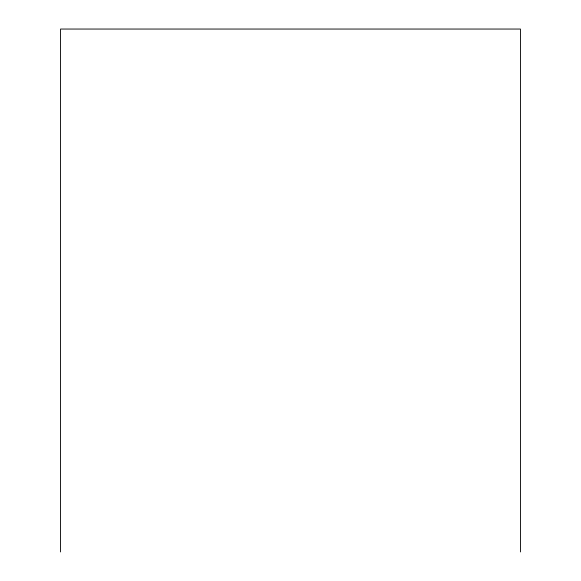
<?xml version="1.0" encoding="UTF-8"?>
<svg xmlns="http://www.w3.org/2000/svg" width="581" height="581" viewBox="0 0 581 581"><rect width="100%" height="100%" fill="white"/><g stroke="black" fill="none" stroke-linecap="round" stroke-linejoin="round"><path stroke-width="0.87" d="M520.438 551.95L520.438 29.05L60.562 29.05L60.562 551.95"/></g></svg>
